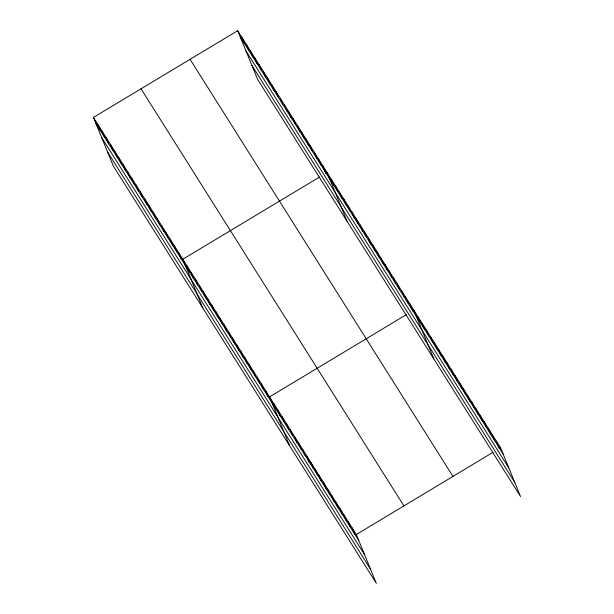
<?xml version="1.0" encoding="UTF-8"?>
<svg xmlns="http://www.w3.org/2000/svg" width="614" height="614" viewBox="0 0 614 614"><rect width="100%" height="100%" fill="white"/><g stroke="black" fill="none" stroke-linecap="round" stroke-linejoin="round"><path stroke-width="0.92" d="M93.428 117.427L356.312 534.518L376.321 583.3L113.429 166.21L93.428 117.427L237.679 30.7L500.571 447.79L520.572 496.572L257.688 79.482L237.679 30.7M319.503 177.055L182.811 259.238L202.812 308.021M325.55 173.417L327.062 172.511L347.063 221.293M406.261 314.698L269.561 396.882L289.57 445.657M412.301 311.06L413.813 310.154L433.822 358.937M356.312 534.518L493.011 452.334M499.059 448.704L500.571 447.79M240.189 36.825L503.081 453.915M245.961 50.901L508.852 467.991M251.909 65.406L514.801 482.497M190.071 59.32L452.963 476.41M141.028 88.807L403.92 505.898M95.938 123.552L358.829 540.642M101.709 137.628L364.601 554.718M107.657 152.134L370.549 569.224M496.434 441.236L498.952 447.36M492.305 434.681L494.815 440.806M488.176 428.127L490.686 434.251M484.047 421.572L486.557 427.697M479.91 415.018L482.427 421.143M475.781 408.464L478.291 414.588M471.652 401.909L474.161 408.034M467.523 395.355L470.032 401.479M463.386 388.8L465.896 394.925M459.257 382.246L461.766 388.37M455.127 375.691L457.637 381.816M450.998 369.137L453.508 375.261M446.862 362.582L449.371 368.707M442.732 356.028L445.242 362.153M438.603 349.481L441.113 355.598M434.474 342.927L436.984 349.044M430.337 336.372L432.847 342.489M426.208 329.818L428.718 335.935M422.079 323.263L424.589 329.38M417.942 316.709L420.46 322.826M409.684 303.6L412.194 309.717M405.555 297.046L408.064 303.162M401.418 290.491L403.935 296.608M397.289 283.937L399.798 290.054M393.16 277.382L395.669 283.499M389.03 270.828L391.54 276.945M384.894 264.273L387.411 270.39M380.764 257.719L383.274 263.836M376.635 251.164L379.145 257.289M372.506 244.61L375.016 250.735M368.369 238.055L370.887 244.18M364.24 231.501L366.75 237.626M360.111 224.947L362.621 231.071M355.982 218.392L358.492 224.517M351.845 211.838L354.355 217.962M347.716 205.283L350.226 211.408M343.587 198.729L346.096 204.853M339.458 192.174L341.967 198.299M335.321 185.62L337.83 191.745M331.192 179.065L333.701 185.19M322.803 165.757L325.313 171.882M318.551 159.003L321.061 165.128M314.291 152.249L316.801 158.374M310.032 145.503L312.549 151.62M305.78 138.749L308.289 144.866M301.52 131.995L304.03 138.119M297.268 125.241L299.778 131.365M293.008 118.487L295.518 124.611M288.757 111.733L291.266 117.857M284.497 104.979L287.007 111.103M280.237 98.232L282.755 104.349M275.985 91.478L278.495 97.595M271.726 84.724L274.235 90.849M267.474 77.97L269.983 84.095M263.214 71.216L265.724 77.341M258.962 64.462L261.472 70.587M254.703 57.708L257.212 63.833M250.443 50.962L252.96 57.079M246.191 44.208L248.701 50.325M241.931 37.454L244.441 43.579M352.183 527.963L354.692 534.088M348.054 521.409L350.563 527.533M343.924 514.854L346.434 520.979M339.788 508.3L342.305 514.425M335.658 501.745L338.168 507.87M331.529 495.191L334.039 501.316M327.4 488.637L329.91 494.761M323.263 482.082L325.781 488.207M319.134 475.528L321.644 481.652M315.005 468.973L317.515 475.098M310.876 462.419L313.386 468.543M306.739 455.864L309.256 461.989M302.61 449.31L305.12 455.434M298.481 442.755L300.99 448.88M294.352 436.201L296.861 442.326M290.215 429.646L292.732 435.771M286.086 423.092L288.595 429.217M281.956 416.538L284.466 422.662M277.827 409.983L280.337 416.108M273.69 403.429L276.2 409.553M265.432 390.327L267.942 396.444M261.303 383.773L263.813 389.89M257.166 377.219L259.676 383.336M253.037 370.664L255.547 376.781M248.908 364.11L251.418 370.227M244.771 357.555L247.288 363.672M240.642 351.001L243.152 357.118M236.513 344.446L239.023 350.563M232.384 337.892L234.893 344.009M228.247 331.337L230.764 337.454M224.118 324.783L226.627 330.9M219.989 318.229L222.498 324.346M215.859 311.674L218.369 317.791M211.723 305.12L214.24 311.237M207.593 298.565L210.103 304.69M203.464 292.011L205.974 298.135M199.335 285.456L201.845 291.581M195.198 278.902L197.716 285.026M191.069 272.347L193.579 278.472M186.94 265.793L189.45 271.918M178.551 252.484L181.061 258.609M174.292 245.73L176.809 251.855M170.04 238.976L172.549 245.101M165.78 232.222L168.29 238.347M161.528 225.476L164.038 231.593M157.268 218.722L159.778 224.839M153.016 211.968L155.526 218.093M148.757 205.214L151.267 211.339M144.497 198.46L147.015 204.585M140.245 191.706L142.755 197.831M135.986 184.952L138.495 191.077M131.734 178.206L134.243 184.323M127.474 171.452L129.984 177.569M123.222 164.698L125.732 170.822M118.962 157.944L121.472 164.068M114.703 151.19L117.22 157.314M110.451 144.436L112.961 150.56M106.191 137.682L108.701 143.806M101.939 130.935L104.449 137.052M97.68 124.181L100.189 130.298"/></g></svg>
